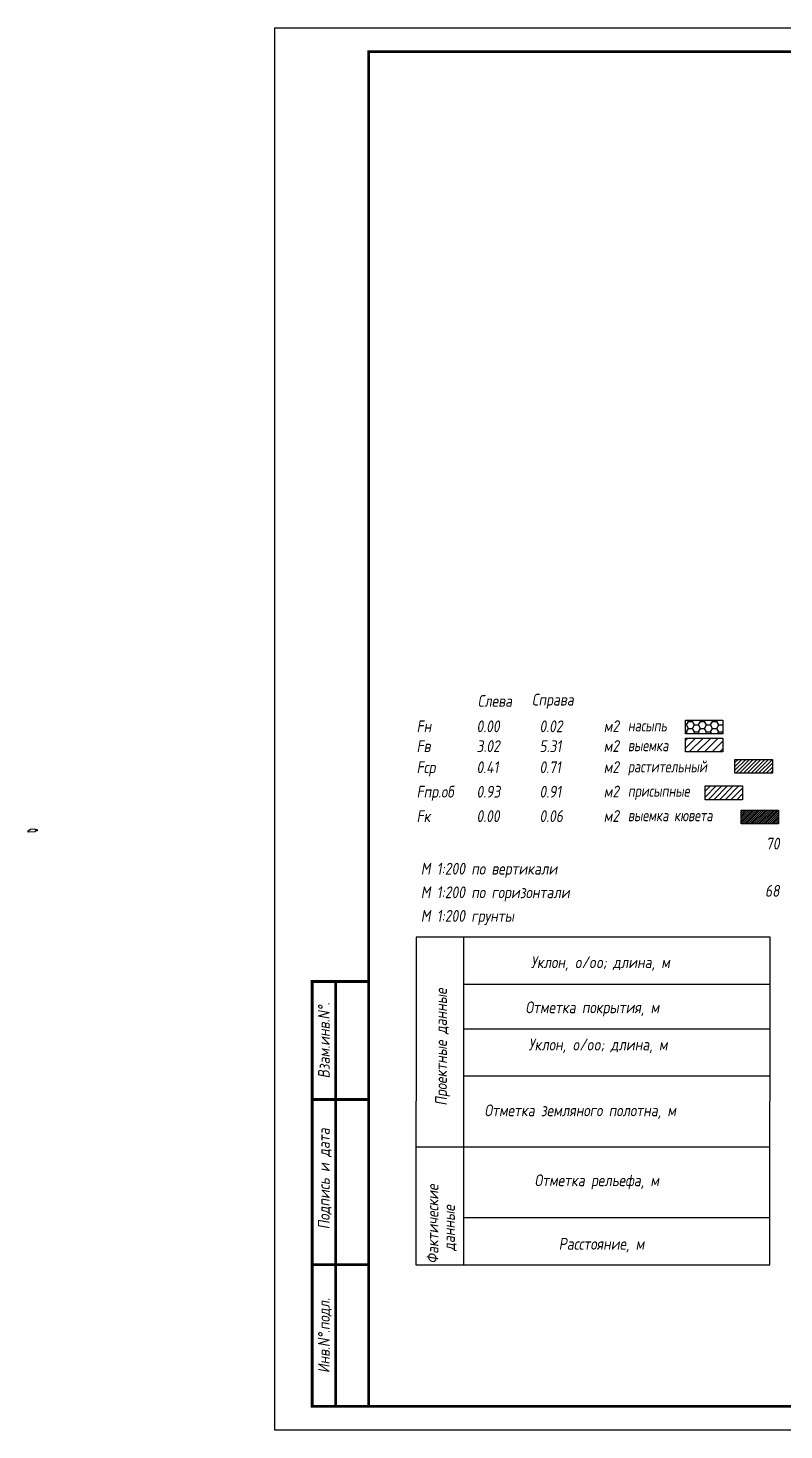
# Model space of a CAD drawing. Extents: x -717 to 1451, y -133302 to 233.
# Drawn here: x -82.3 to 77.9, y -35983.4 to -35686.4 of the extents above; entities that cross this region are included whole.
import ezdxf
from ezdxf.enums import TextEntityAlignment as Align

# ---------------------------------------------------------------- set-up
doc = ezdxf.new("R2010")
doc.units = 0
for name, color, linetype in [('Зарамочное оформление', 7, 'Continuous'), ('Линейка абсолютных высот', 7, 'Continuous'), ('Объем выемки', 7, 'Continuous'), ('Объем кюветов', 7, 'Continuous'), ('Объем насыпи', 7, 'Continuous'), ('Объем присыпных обочин', 7, 'Continuous'), ('Объем срезки растительного слоя', 7, 'Continuous'), ('Объём_2650', 7, 'Continuous'), ('Таблица', 7, 'Continuous')]:
    doc.layers.add(name, color=color, linetype=linetype)
for name, color, linetype, true_color in [('Объём_2563', 7, 'Continuous', 0xff8000), ('Объём_2570', 7, 'Continuous', 0x80ff00), ('Объём_2600', 7, 'Continuous', 0x808000), ('Объём_2620', 2, 'Continuous', 0xffff00)]:
    doc.layers.add(name, color=color, linetype=linetype, true_color=true_color)
doc.styles.add('М', font='romand.shx', dxfattribs={"width": 0.8, "oblique": 10, "height": 2.5})

# ---------------------------------------------------------------- blocks, each defined once
blk = doc.blocks.new('условные обозначения')
at = {"layer": 'Объём_2563'}
h = blk.add_hatch(dxfattribs=at)
h.set_pattern_fill('ANSI31', color=256, scale=0.3)
h.set_pattern_definition([(45, (-34.5, -100.5), (-0.673519, 0.673519), [])])
h.paths.add_polyline_path([(18.26, 7.53), (27.08, 7.53), (27.08, 4.62), (18.26, 4.62)])
at = {"layer": 'Объём_2570'}
h = blk.add_hatch(dxfattribs=at)
h.set_pattern_fill('ANSI31', color=3, scale=0.2)
h.set_pattern_definition([(45, (-32.9034, -100.5), (-0.4490128, 0.4490128), [])])
h.paths.add_polyline_path([(25.29, 13.16), (34.12, 13.16), (34.12, 10.25), (25.29, 10.25)])
at = {"layer": 'Объём_2600'}
h = blk.add_hatch(dxfattribs=at)
h.set_pattern_fill('ANSI31', color=6, scale=0.4)
h.set_pattern_definition([(45, (-34.5, -100.5), (-0.898026, 0.898026), [])])
h.paths.add_polyline_path([(13.63, 17.67), (22.46, 17.67), (22.46, 14.76), (13.63, 14.76)])
at = {"layer": 'Объём_2620'}
h = blk.add_hatch(dxfattribs=at)
h.set_pattern_fill('ANSI31', color=2, scale=0.1)
h.set_pattern_definition([(45, (-33.755, -100.5), (-0.2245064, 0.2245064), [])])
h.paths.add_polyline_path([(26.75, 2.41), (35.57, 2.41), (35.57, -0.5), (26.75, -0.5)])
at = {"layer": 'Объём_2650'}
h = blk.add_hatch(dxfattribs=at)
h.set_pattern_fill('HONEY', color=5, scale=0.3)
h.set_pattern_definition([(0, (-34.5, -100.5), (1.42875, 0.824889), [0.9525, -1.905]), (120, (-34.5, -100.5), (-1.42875, 0.824889), [0.9525, -1.905]), (60, (-34.5, -100.5), (3e-09, 1.6497784), [-1.905, 0.9525])])
h.paths.add_polyline_path([(13.63, 21.49), (22.46, 21.49), (22.46, 18.58), (13.63, 18.58)])
at = {"layer": 'Объём_2563'}
blk.add_lwpolyline([(18.26, 7.53), (27.08, 7.53), (27.08, 4.62), (18.26, 4.62)], close=True, dxfattribs=at)
at = {"layer": 'Объём_2620', "color": 2}
blk.add_lwpolyline([(26.75, 2.41), (35.57, 2.41), (35.57, -0.5), (26.75, -0.5)], close=True, dxfattribs=at)
at = {"layer": 'Объём_2650', "color": 5}
blk.add_lwpolyline([(13.63, 21.49), (22.46, 21.49), (22.46, 18.58), (13.63, 18.58)], close=True, dxfattribs=at)
at = {"layer": 'Объём_2650', "color": 6}
blk.add_lwpolyline([(13.63, 17.67), (22.46, 17.67), (22.46, 14.76), (13.63, 14.76)], close=True, dxfattribs=at)
at = {"layer": 'Объём_2650', "color": 3}
blk.add_lwpolyline([(25.29, 13.16), (34.12, 13.16), (34.12, 10.25), (25.29, 10.25)], close=True, dxfattribs=at)
at = {"layer": 'Объем насыпи', "color": 1, "style": 'М', "oblique": 10, "width": 0.8}
for s, p in [('насыпь', (0.09, 19.09)), ('выемка', (0.09, 14.89)), ('растительный', (0.09, 10.42)), ('присыпные', (0.09, 5.24)), ('выемка кювета', (0.09, 0.06))]:
    blk.add_text(s, height=2.5, dxfattribs=at).set_placement(p)

msp = doc.modelspace()

# ---------------------------------------------------------------- linework, layer by layer
at = {"layer": 'Объём_2563', "color": 250, "flags": 128}
msp.add_lwpolyline([(-81.705, -35856.136), (-80.805, -35856.1), (-80.805, -35856.245), (-80.305, -35856.246), (-80.305, -35856.51), (-80.605, -35856.519), (-80.791, -35856.705), (-82.252, -35856.748), (-82.252, -35856.5), (-81.705, -35856.136), (-81.705, -35856.136)], dxfattribs=at)
at = {"layer": 'Таблица', "linetype": 'Continuous', "flags": 128}
for points in [[(0, -35879), (-0.054, -35948.421)], [(75, -35879), (0, -35879)], [(10, -35879), (10, -35948.421)], [(74.946, -35948.421), (75, -35879)], [(10, -35889), (75, -35889)], [(10, -35898.421), (75, -35898.421)], [(9.946, -35908.421), (74.946, -35908.421)], [(-0.054, -35923.421), (74.946, -35923.421)], [(9.946, -35938.421), (74.946, -35938.421)], [(-0.054, -35948.421), (74.946, -35948.421)]]:
    msp.add_lwpolyline(points, dxfattribs=at)

# ---------------------------------------------------------------- block references
at = {"layer": 'Объём_2570', "xscale": 0.9}
msp.add_blockref('условные обозначения', (44.779, -35854.526), dxfattribs=at)

# ---------------------------------------------------------------- texts
at = {"style": 'М', "oblique": 10, "width": 0.8}
msp.add_text('М 1:200 грунты', height=2.5, dxfattribs=at).set_placement((0.973, -35875.769))
at = {"layer": 'Линейка абсолютных высот', "style": 'М', "oblique": 10, "width": 0.8}
for s, p in [('70', (77, -35859.202)), ('68', (77, -35869.202))]:
    msp.add_text(s, height=2.5, dxfattribs=at).set_placement(p, align=Align.MIDDLE_RIGHT)
at = {"layer": 'Объем выемки', "style": 'М', "oblique": 10, "width": 0.8}
for s, p in [('Fв', (0.085, -35839.81)), ('3.02', (12.785, -35839.81)), ('5.31', (26.126, -35839.81)), ('м2', (39.731, -35839.777))]:
    msp.add_text(s, height=2.5, dxfattribs=at).set_placement(p)
at = {"layer": 'Объем кюветов', "style": 'М', "oblique": 10, "width": 0.8}
for s, p in [('Fк', (0.085, -35854.635)), ('0.00', (12.785, -35854.635)), ('0.06', (26.126, -35854.635)), ('м2', (39.731, -35854.602))]:
    msp.add_text(s, height=2.5, dxfattribs=at).set_placement(p)
at = {"layer": 'Объем насыпи', "style": 'М', "oblique": 10, "width": 0.8}
for s, p in [('Слева', (13.029, -35830.225)), ('Справа', (24.522, -35829.957)), ('Fн', (0.085, -35835.605)), ('0.00', (12.785, -35835.605)), ('0.02', (26.126, -35835.605)), ('м2', (39.731, -35835.572))]:
    msp.add_text(s, height=2.5, dxfattribs=at).set_placement(p)
at = {"layer": 'Объем присыпных обочин', "style": 'М', "oblique": 10, "width": 0.8}
for s, p in [('Fпр.об', (0.085, -35849.457)), ('0.93', (12.785, -35849.457)), ('0.91', (26.126, -35849.457)), ('м2', (39.731, -35849.423))]:
    msp.add_text(s, height=2.5, dxfattribs=at).set_placement(p)
at = {"layer": 'Объем срезки растительного слоя', "style": 'М', "oblique": 10, "width": 0.8}
for s, p in [('Fср', (0.085, -35844.278)), ('0.41', (12.785, -35844.278)), ('0.71', (26.126, -35844.278)), ('м2', (39.731, -35844.244))]:
    msp.add_text(s, height=2.5, dxfattribs=at).set_placement(p)
at = {"layer": 'Таблица', "style": 'М', "oblique": 10, "width": 0.8}
for s, p in [('М 1:200 по вертикали', (0.973, -35865.769)), ('М 1:200 по горизонтали', (0.973, -35870.769)), ('Уклон, o/oo; длина, м', (24.315, -35885.584)), ('Отметка покрытия, м', (23.148, -35895.139)), ('Уклон, o/oo; длина, м', (23.824, -35903.017)), ('Отметка земляного полотна, м', (14.462, -35916.965)), ('Отметка рельефа, м', (25.077, -35931.777)), ('Расстояние, м', (30.202, -35945.23))]:
    msp.add_text(s, height=2.5, dxfattribs=at).set_placement(p)
for s, p in [('Проектные данные ', (6.519, -35914.733)), ('Фактические ', (4.698, -35948.187)), ('данные', (8.204, -35945.482))]:
    msp.add_text(s, height=2.5, rotation=90, dxfattribs=at).set_placement(p)

# ---------------------------------------------------------------- wipeouts: each hides what was drawn before it
msp.add_wipeout([(-10.054, -35888.421), (-22.054, -35888.421), (-22.054, -35978.421), (-10.054, -35978.421)]).dxf.layer = 'Зарамочное оформление'

# ---------------------------------------------------------------- next in the draw order: linework, layer by layer
at = {"flags": 128}
msp.add_lwpolyline([(-30.054, -35983.421), (389.946, -35983.421), (389.946, -35686.421), (-30.054, -35686.421)], close=True, dxfattribs=at)
at = {"const_width": 0.6, "flags": 128}
msp.add_lwpolyline([(-10.054, -35978.421), (384.946, -35978.421), (384.946, -35691.421), (-10.054, -35691.421)], close=True, dxfattribs=at)
at = {"layer": 'Зарамочное оформление', "linetype": 'Continuous', "lineweight": -3, "const_width": 0.6, "flags": 128}
for points in [[(-10.054, -35978.421), (-22.054, -35978.421), (-22.054, -35888.421), (-10.054, -35888.421)], [(-17.054, -35978.421), (-17.054, -35888.421)], [(-22.054, -35913.421), (-10.054, -35913.421)], [(-22.054, -35948.421), (-10.054, -35948.421)]]:
    msp.add_lwpolyline(points, dxfattribs=at)

# ---------------------------------------------------------------- next in the draw order: texts
at = {"layer": 'Зарамочное оформление', "lineweight": 15, "style": 'М', "oblique": 10, "width": 0.8}
for s, p in [('Взам.инв.N%%d.', (-19.554, -35900.921)), ('Подпись и дата', (-19.572, -35930.227)), ('Инв.N%%d.подл.', (-19.554, -35963.421))]:
    msp.add_text(s, height=2.5, rotation=90, dxfattribs=at).set_placement(p, align=Align.MIDDLE_CENTER)

doc.saveas('drawing.dxf')
